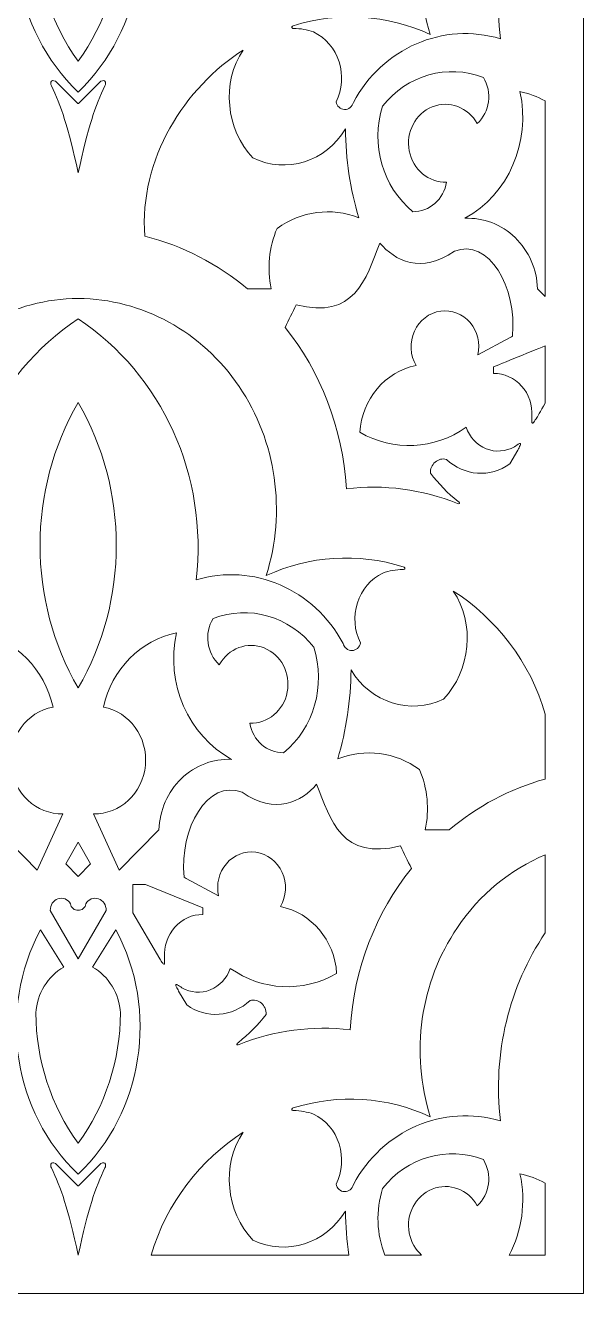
# Model space of a CAD drawing. Header units: centimetres. Extents: x -28.8 to 28.7, y -22.5 to 22.5.
# Drawn here: x 18.57 to 28.75, y -22.5 to 0.65 of the extents above; entities that cross this region are included whole.
import ezdxf

# ---------------------------------------------------------------- set-up
doc = ezdxf.new("R2010")
doc.units = ezdxf.units.CM
doc.header["$MEASUREMENT"] = 0
doc.layers.add('Livello 1', color=7, linetype='Continuous')

msp = doc.modelspace()

# ---------------------------------------------------------------- linework, layer by layer
at = {"layer": 'Livello 1', "color": 2, "lineweight": 9}
msp.add_lwpolyline([(-28.75001, -22.5), (28.74999, -22.5), (28.74999, 22.5), (-28.75001, 22.5), (-28.75001, -22.5)], close=True, dxfattribs=at)
at = {"layer": 'Livello 1', "color": 242, "lineweight": 9}
for points, knots in [([(28.05, 3.84057), (27.39432, 2.8614), (27.08779, 1.64205), (27.23188, 0.40721), (27.23188, 0.40721), (26.19154, 0.71768), (25.08487, 0.23825), (24.55074, -0.75433), (24.55074, -0.75433), (24.53262, -0.8322), (24.4656, -0.88628), (24.38965, -0.88418), (24.38965, -0.88418), (24.31373, -0.88212), (24.2494, -0.82445), (24.23512, -0.74569), (24.23512, -0.74569), (24.3484, -0.52053), (24.36873, -0.25603), (24.29139, -0.01451), (24.29139, -0.01451), (24.21403, 0.227), (24.04579, 0.42413), (23.82636, 0.53047), (23.82636, 0.53047), (23.70989, 0.57277), (23.58762, 0.59463), (23.46447, 0.59524), (23.46447, 0.59524), (23.45361, 0.59551), (23.44186, 0.59655), (23.43297, 0.60402), (23.43297, 0.60402), (23.43006, 0.60646), (23.42748, 0.60957), (23.42678, 0.61311), (23.42678, 0.61311), (23.42608, 0.61661), (23.42724, 0.6205), (23.42894, 0.6239), (23.42894, 0.6239), (23.43434, 0.63466), (23.44549, 0.64052), (23.45604, 0.64381), (23.45604, 0.64381), (24.28038, 0.90529), (25.1659, 0.84858), (25.95422, 0.48375), (25.95422, 0.48375), (25.58586, 1.65168), (25.76934, 2.93521), (26.44767, 3.93631), (26.44767, 3.93631), (26.85649, 4.53963), (27.41532, 4.99643), (28.05, 5.26609), (28.05, 5.26609), (28.05, 5.26609), (28.05, 3.84057), (28.05, 3.84057)], [0, 0, 0, 0, 0.0625, 0.0625, 0.0625, 0.0625, 0.125, 0.125, 0.125, 0.125, 0.1875, 0.1875, 0.1875, 0.1875, 0.25, 0.25, 0.25, 0.25, 0.3125, 0.3125, 0.3125, 0.3125, 0.375, 0.375, 0.375, 0.375, 0.4375, 0.4375, 0.4375, 0.4375, 0.5, 0.5, 0.5, 0.5, 0.5625, 0.5625, 0.5625, 0.5625, 0.625, 0.625, 0.625, 0.625, 0.6875, 0.6875, 0.6875, 0.6875, 0.75, 0.75, 0.75, 0.75, 0.8125, 0.8125, 0.8125, 0.8125, 0.875, 0.875, 0.875, 0.875, 1, 1, 1, 1]), ([(20.22027, 3.89646), (21.00734, 2.42236), (20.72189, 0.56908), (19.533, -0.56563), (19.533, -0.56563), (18.34411, 0.56908), (18.05866, 2.42236), (18.84573, 3.89646), (18.84573, 3.89646), (18.84573, 3.89646), (19.26909, 3.21505), (19.26909, 3.21505), (19.26909, 3.21505), (18.9755, 3.04559), (18.78398, 2.72975), (18.76107, 2.37724), (18.76107, 2.37724), (18.76595, 1.51646), (19.037, 0.68098), (19.533, -0.00214), (19.533, -0.00214), (20.029, 0.68098), (20.30005, 1.51646), (20.30493, 2.37724), (20.30493, 2.37724), (20.28202, 2.72975), (20.09052, 3.04559), (19.79692, 3.21505), (19.79692, 3.21505), (19.79692, 3.21505), (20.22027, 3.89646), (20.22027, 3.89646)], [0, 0, 0, 0, 0.11111111, 0.11111111, 0.11111111, 0.11111111, 0.22222222, 0.22222222, 0.22222222, 0.22222222, 0.33333333, 0.33333333, 0.33333333, 0.33333333, 0.44444444, 0.44444444, 0.44444444, 0.44444444, 0.55555556, 0.55555556, 0.55555556, 0.55555556, 0.66666667, 0.66666667, 0.66666667, 0.66666667, 0.77777778, 0.77777778, 0.77777778, 0.77777778, 1, 1, 1, 1]), ([(24.65004, -2.86217), (24.49299, -2.33651), (24.41125, -1.78903), (24.40755, -1.23785), (24.40755, -1.23785), (24.04976, -1.83577), (23.3288, -2.06278), (22.71938, -1.76944), (22.71938, -1.76944), (22.23004, -1.25605), (22.13677, -0.38691), (22.54384, 0.20116), (22.54384, 0.20116), (21.47417, -0.47901), (20.64201, -1.79239), (20.74772, -3.19816), (20.74772, -3.19816), (21.44085, -3.37088), (22.07788, -3.70327), (22.62033, -4.15799), (22.62033, -4.15799), (22.62033, -4.15799), (23.05471, -4.15721), (23.05471, -4.15721), (23.05471, -4.15721), (22.97374, -3.78725), (23.01111, -3.39942), (23.16105, -3.05429), (23.16105, -3.05429), (23.59768, -2.73676), (24.15384, -2.66502), (24.65004, -2.86217)], [0, 0, 0, 0, 0.11111111, 0.11111111, 0.11111111, 0.11111111, 0.22222222, 0.22222222, 0.22222222, 0.22222222, 0.33333333, 0.33333333, 0.33333333, 0.33333333, 0.44444444, 0.44444444, 0.44444444, 0.44444444, 0.55555556, 0.55555556, 0.55555556, 0.55555556, 0.66666667, 0.66666667, 0.66666667, 0.66666667, 0.77777778, 0.77777778, 0.77777778, 0.77777778, 1, 1, 1, 1]), ([(25.63579, -2.74969), (25.08461, -2.29594), (24.86384, -1.52474), (25.08467, -0.82453), (25.08467, -0.82453), (25.53046, -0.25612), (26.26696, -0.04584), (26.92323, -0.29961), (26.92323, -0.29961), (27.08701, -0.57194), (27.03906, -0.9296), (26.81013, -1.1432), (26.81013, -1.1432), (26.64475, -0.84306), (26.29796, -0.71334), (25.99055, -0.83662), (25.99055, -0.83662), (25.68311, -0.9599), (25.5053, -1.29997), (25.57026, -1.64039), (25.57026, -1.64039), (25.63522, -1.9808), (25.9239, -2.22159), (26.25254, -2.20953), (26.25254, -2.20953), (26.19901, -2.52418), (25.93852, -2.75233), (25.63579, -2.74969)], [0, 0, 0, 0, 0.125, 0.125, 0.125, 0.125, 0.25, 0.25, 0.25, 0.25, 0.375, 0.375, 0.375, 0.375, 0.5, 0.5, 0.5, 0.5, 0.625, 0.625, 0.625, 0.625, 0.75, 0.75, 0.75, 0.75, 1, 1, 1, 1]), ([(19.533, -2.04264), (19.71562, -1.1958), (19.84566, -0.8119), (20.02105, -0.45027), (20.02105, -0.45027), (20.03423, -0.42455), (20.0377, -0.38303), (20.01989, -0.36588), (20.01989, -0.36588), (19.99958, -0.34633), (19.9496, -0.36266), (19.92725, -0.38615), (19.92725, -0.38615), (19.79829, -0.51904), (19.67004, -0.64745), (19.53756, -0.7764), (19.53756, -0.7764), (19.53756, -0.7764), (19.52847, -0.7764), (19.52847, -0.7764), (19.52847, -0.7764), (19.39595, -0.64745), (19.26772, -0.51904), (19.13876, -0.38615), (19.13876, -0.38615), (19.11642, -0.36266), (19.06642, -0.34633), (19.04612, -0.36588), (19.04612, -0.36588), (19.0283, -0.38303), (19.03177, -0.42455), (19.04495, -0.45027), (19.04495, -0.45027), (19.22037, -0.8119), (19.3504, -1.1958), (19.533, -2.04264)], [0, 0, 0, 0, 0.1, 0.1, 0.1, 0.1, 0.2, 0.2, 0.2, 0.2, 0.3, 0.3, 0.3, 0.3, 0.4, 0.4, 0.4, 0.4, 0.5, 0.5, 0.5, 0.5, 0.6, 0.6, 0.6, 0.6, 0.7, 0.7, 0.7, 0.7, 0.8, 0.8, 0.8, 0.8, 1, 1, 1, 1]), ([(28.05001, -4.29954), (28.05001, -4.29954), (27.90987, -4.15723), (27.90987, -4.15723), (27.90987, -4.15723), (27.89742, -3.80037), (27.75029, -3.46364), (27.50129, -3.22204), (27.50129, -3.22204), (27.25227, -2.98044), (26.92212, -2.85405), (26.58436, -2.87104), (26.58436, -2.87104), (27.38017, -2.43285), (27.79378, -1.481), (27.58942, -0.55815), (27.58942, -0.55815), (27.75249, -0.59224), (27.90719, -0.65047), (28.05001, -0.72924), (28.05001, -0.72924), (28.05001, -0.72924), (28.05001, -4.29954), (28.05001, -4.29954)], [0, 0, 0, 0, 0.14285714, 0.14285714, 0.14285714, 0.14285714, 0.28571429, 0.28571429, 0.28571429, 0.28571429, 0.42857143, 0.42857143, 0.42857143, 0.42857143, 0.57142857, 0.57142857, 0.57142857, 0.57142857, 0.71428571, 0.71428571, 0.71428571, 0.71428571, 1, 1, 1, 1]), ([(24.42338, -7.8072), (24.35767, -6.68252), (23.94767, -5.66401), (23.30675, -4.86161), (23.30675, -4.86161), (23.37382, -4.72449), (23.44089, -4.58737), (23.50796, -4.45024), (23.50796, -4.45024), (24.5746, -4.71788), (24.77924, -3.99055), (25.03461, -3.32173), (25.03461, -3.32173), (25.2999, -3.64281), (25.79418, -3.89297), (26.39262, -3.47129), (26.39262, -3.47129), (27.02244, -3.2238), (27.53939, -4.13027), (27.45035, -5.02136), (27.45035, -5.02136), (27.43949, -5.03131), (27.42572, -5.03765), (27.41191, -5.04397), (27.41191, -5.04397), (27.41191, -5.04397), (26.82271, -5.36159), (26.82271, -5.36159), (26.82271, -5.36159), (26.86945, -5.15341), (26.81645, -4.93427), (26.6809, -4.77527), (26.6809, -4.77527), (26.54532, -4.61627), (26.34452, -4.53765), (26.14354, -4.56494), (26.14354, -4.56494), (25.93492, -4.59396), (25.75434, -4.73241), (25.66352, -4.93287), (25.66352, -4.93287), (25.5727, -5.13333), (25.58396, -5.36869), (25.69351, -5.55846), (25.69351, -5.55846), (25.1291, -5.67102), (24.70809, -6.17213), (24.66946, -6.77729), (24.66946, -6.77729), (25.28136, -7.13152), (26.02924, -7.09604), (26.60859, -6.68528), (26.60859, -6.68528), (26.67013, -6.86587), (26.80335, -7.009), (26.97325, -7.07714), (26.97325, -7.07714), (27.14318, -7.14523), (27.33279, -7.13152), (27.4923, -7.03956), (27.4923, -7.03956), (27.5187, -7.01996), (27.54511, -7.00032), (27.57847, -6.98304), (27.57847, -6.98304), (27.5832, -6.9806), (27.58807, -6.97819), (27.5925, -6.97956), (27.5925, -6.97956), (27.59605, -6.9807), (27.59934, -6.9843), (27.60091, -6.98806), (27.60091, -6.98806), (27.6046, -6.99677), (27.59948, -7.00645), (27.59473, -7.01565), (27.59473, -7.01565), (27.57848, -7.04715), (27.56676, -7.07326), (27.55069, -7.10078), (27.55069, -7.10078), (27.55069, -7.10078), (27.40386, -7.3522), (27.40386, -7.3522), (27.40386, -7.3522), (27.04745, -7.60988), (26.57035, -7.57663), (26.24908, -7.27172), (26.24908, -7.27172), (26.17667, -7.25246), (26.0999, -7.27059), (26.04212, -7.32058), (26.04212, -7.32058), (25.98434, -7.37056), (25.95243, -7.44649), (25.95603, -7.52526), (25.95603, -7.52526), (26.10388, -7.71725), (26.27361, -7.88928), (26.46133, -8.03741), (26.46133, -8.03741), (26.47094, -8.04511), (26.47955, -8.05144), (26.48666, -8.06473), (26.48666, -8.06473), (26.489, -8.06908), (26.49118, -8.0742), (26.48903, -8.07702), (26.48903, -8.07702), (26.48802, -8.07834), (26.48602, -8.07915), (26.48407, -8.07976), (26.48407, -8.07976), (26.47174, -8.08355), (26.46022, -8.07928), (26.44923, -8.07499), (26.44923, -8.07499), (25.80349, -7.81791), (25.10922, -7.72612), (24.42338, -7.8072)], [0, 0, 0, 0, 0.03225806, 0.03225806, 0.03225806, 0.03225806, 0.06451613, 0.06451613, 0.06451613, 0.06451613, 0.09677419, 0.09677419, 0.09677419, 0.09677419, 0.12903226, 0.12903226, 0.12903226, 0.12903226, 0.16129032, 0.16129032, 0.16129032, 0.16129032, 0.19354839, 0.19354839, 0.19354839, 0.19354839, 0.22580645, 0.22580645, 0.22580645, 0.22580645, 0.25806452, 0.25806452, 0.25806452, 0.25806452, 0.29032258, 0.29032258, 0.29032258, 0.29032258, 0.32258065, 0.32258065, 0.32258065, 0.32258065, 0.35483871, 0.35483871, 0.35483871, 0.35483871, 0.38709677, 0.38709677, 0.38709677, 0.38709677, 0.41935484, 0.41935484, 0.41935484, 0.41935484, 0.4516129, 0.4516129, 0.4516129, 0.4516129, 0.48387097, 0.48387097, 0.48387097, 0.48387097, 0.51612903, 0.51612903, 0.51612903, 0.51612903, 0.5483871, 0.5483871, 0.5483871, 0.5483871, 0.58064516, 0.58064516, 0.58064516, 0.58064516, 0.61290323, 0.61290323, 0.61290323, 0.61290323, 0.64516129, 0.64516129, 0.64516129, 0.64516129, 0.67741935, 0.67741935, 0.67741935, 0.67741935, 0.70967742, 0.70967742, 0.70967742, 0.70967742, 0.74193548, 0.74193548, 0.74193548, 0.74193548, 0.77419355, 0.77419355, 0.77419355, 0.77419355, 0.80645161, 0.80645161, 0.80645161, 0.80645161, 0.83870968, 0.83870968, 0.83870968, 0.83870968, 0.87096774, 0.87096774, 0.87096774, 0.87096774, 0.90322581, 0.90322581, 0.90322581, 0.90322581, 0.93548387, 0.93548387, 0.93548387, 0.93548387, 1, 1, 1, 1]), ([(14.70082, -10.63135), (15.23494, -9.63877), (16.34161, -9.15933), (17.38194, -9.4698), (17.38194, -9.4698), (17.16093, -7.57581), (18, -5.71832), (19.53303, -4.70787), (19.53303, -4.70787), (21.06603, -5.71832), (21.90508, -7.57581), (21.68407, -9.4698), (21.68407, -9.4698), (22.72439, -9.15933), (23.83108, -9.63877), (24.36519, -10.63135), (24.36519, -10.63135), (24.38332, -10.70924), (24.45036, -10.76329), (24.52631, -10.7612), (24.52631, -10.7612), (24.60227, -10.75913), (24.66655, -10.70148), (24.68082, -10.62271), (24.68082, -10.62271), (24.56755, -10.39755), (24.54721, -10.13305), (24.62457, -9.89154), (24.62457, -9.89154), (24.70193, -9.65004), (24.87017, -9.45288), (25.0896, -9.34656), (25.0896, -9.34656), (25.20606, -9.30426), (25.32833, -9.28238), (25.4515, -9.28179), (25.4515, -9.28179), (25.46233, -9.28151), (25.47409, -9.28047), (25.48299, -9.27299), (25.48299, -9.27299), (25.48588, -9.27055), (25.48848, -9.26744), (25.48918, -9.26391), (25.48918, -9.26391), (25.4899, -9.26042), (25.48873, -9.25653), (25.48701, -9.25312), (25.48701, -9.25312), (25.4816, -9.24235), (25.47046, -9.2365), (25.45989, -9.23321), (25.45989, -9.23321), (24.63559, -8.97171), (23.75004, -9.02844), (22.96173, -9.39328), (22.96173, -9.39328), (23.33007, -8.22536), (23.14664, -6.94181), (22.4683, -5.94071), (22.4683, -5.94071), (21.78994, -4.93961), (20.69869, -4.342), (19.53301, -4.33324), (19.53301, -4.33324), (18.36734, -4.342), (17.27608, -4.93961), (16.59772, -5.94071), (16.59772, -5.94071), (15.91937, -6.94181), (15.73594, -8.22536), (16.10428, -9.39328), (16.10428, -9.39328), (15.31594, -9.02844), (14.43042, -8.97171), (13.60612, -9.23321), (13.60612, -9.23321), (13.59557, -9.2365), (13.5844, -9.24235), (13.57899, -9.25312), (13.57899, -9.25312), (13.57727, -9.25653), (13.57614, -9.26042), (13.57684, -9.26391), (13.57684, -9.26391), (13.57754, -9.26744), (13.58013, -9.27055), (13.58303, -9.27299), (13.58303, -9.27299), (13.59192, -9.28047), (13.60368, -9.28151), (13.61452, -9.28179), (13.61452, -9.28179), (13.73768, -9.28238), (13.85994, -9.30426), (13.97641, -9.34656), (13.97641, -9.34656), (14.19584, -9.45288), (14.36409, -9.65004), (14.44144, -9.89154), (14.44144, -9.89154), (14.5188, -10.13305), (14.49846, -10.39755), (14.38518, -10.62271), (14.38518, -10.62271), (14.39948, -10.70148), (14.46377, -10.75913), (14.5397, -10.7612), (14.5397, -10.7612), (14.61564, -10.76329), (14.6827, -10.70924), (14.70082, -10.63135)], [0, 0, 0, 0, 0.03448276, 0.03448276, 0.03448276, 0.03448276, 0.06896552, 0.06896552, 0.06896552, 0.06896552, 0.10344828, 0.10344828, 0.10344828, 0.10344828, 0.13793103, 0.13793103, 0.13793103, 0.13793103, 0.17241379, 0.17241379, 0.17241379, 0.17241379, 0.20689655, 0.20689655, 0.20689655, 0.20689655, 0.24137931, 0.24137931, 0.24137931, 0.24137931, 0.27586207, 0.27586207, 0.27586207, 0.27586207, 0.31034483, 0.31034483, 0.31034483, 0.31034483, 0.34482759, 0.34482759, 0.34482759, 0.34482759, 0.37931034, 0.37931034, 0.37931034, 0.37931034, 0.4137931, 0.4137931, 0.4137931, 0.4137931, 0.44827586, 0.44827586, 0.44827586, 0.44827586, 0.48275862, 0.48275862, 0.48275862, 0.48275862, 0.51724138, 0.51724138, 0.51724138, 0.51724138, 0.55172414, 0.55172414, 0.55172414, 0.55172414, 0.5862069, 0.5862069, 0.5862069, 0.5862069, 0.62068966, 0.62068966, 0.62068966, 0.62068966, 0.65517241, 0.65517241, 0.65517241, 0.65517241, 0.68965517, 0.68965517, 0.68965517, 0.68965517, 0.72413793, 0.72413793, 0.72413793, 0.72413793, 0.75862069, 0.75862069, 0.75862069, 0.75862069, 0.79310345, 0.79310345, 0.79310345, 0.79310345, 0.82758621, 0.82758621, 0.82758621, 0.82758621, 0.86206897, 0.86206897, 0.86206897, 0.86206897, 0.89655172, 0.89655172, 0.89655172, 0.89655172, 0.93103448, 0.93103448, 0.93103448, 0.93103448, 1, 1, 1, 1]), ([(28.05, -6.24583), (27.96345, -6.39402), (27.89409, -6.5128), (27.89409, -6.5128), (27.89409, -6.5128), (27.87801, -6.54033), (27.86117, -6.56312), (27.84182, -6.59257), (27.84182, -6.59257), (27.83617, -6.60116), (27.83027, -6.61036), (27.82125, -6.61079), (27.82125, -6.61079), (27.81733, -6.61098), (27.81282, -6.60952), (27.81027, -6.60665), (27.81027, -6.60665), (27.80712, -6.60312), (27.807, -6.59744), (27.80692, -6.59185), (27.80692, -6.59185), (27.80627, -6.55265), (27.80695, -6.51876), (27.80765, -6.48486), (27.80765, -6.48486), (27.81988, -6.28135), (27.7516, -6.08158), (27.61911, -5.93319), (27.61911, -5.93319), (27.48665, -5.78479), (27.30182, -5.70109), (27.10872, -5.70198), (27.10872, -5.70198), (27.10872, -5.70198), (27.10872, -5.58145), (27.10872, -5.58145), (27.10872, -5.58145), (27.10872, -5.58145), (27.7843, -5.30689), (28.05002, -5.1989), (28.05002, -5.1989), (28.05002, -5.1989), (28.05, -6.24583), (28.05, -6.24583)], [0, 0, 0, 0, 0.08333333, 0.08333333, 0.08333333, 0.08333333, 0.16666667, 0.16666667, 0.16666667, 0.16666667, 0.25, 0.25, 0.25, 0.25, 0.33333333, 0.33333333, 0.33333333, 0.33333333, 0.41666667, 0.41666667, 0.41666667, 0.41666667, 0.5, 0.5, 0.5, 0.5, 0.58333333, 0.58333333, 0.58333333, 0.58333333, 0.66666667, 0.66666667, 0.66666667, 0.66666667, 0.75, 0.75, 0.75, 0.75, 0.83333333, 0.83333333, 0.83333333, 0.83333333, 1, 1, 1, 1]), ([(19.53303, -11.44381), (20.45994, -9.84516), (20.45994, -7.83275), (19.53303, -6.23409), (19.53303, -6.23409), (18.60608, -7.83275), (18.60608, -9.84516), (19.53303, -11.44381)], [0, 0, 0, 0, 0.33333333, 0.33333333, 0.33333333, 0.33333333, 1, 1, 1, 1]), ([(28.04999, -13.10632), (27.40262, -13.28627), (26.8071, -13.60628), (26.29563, -14.03503), (26.29563, -14.03503), (26.29563, -14.03503), (25.86124, -14.03422), (25.86124, -14.03422), (25.86124, -14.03422), (25.94223, -13.66428), (25.90484, -13.27644), (25.75494, -12.93131), (25.75494, -12.93131), (25.31829, -12.61377), (24.76213, -12.54203), (24.26593, -12.73919), (24.26593, -12.73919), (24.42296, -12.21354), (24.5047, -11.66605), (24.50843, -11.11488), (24.50843, -11.11488), (24.86618, -11.71279), (25.58713, -11.93981), (26.19661, -11.64647), (26.19661, -11.64647), (26.68594, -11.13307), (26.77919, -10.26392), (26.37211, -9.67586), (26.37211, -9.67586), (27.14051, -10.16445), (27.78634, -10.97978), (28.05, -11.92137), (28.05, -11.92137), (28.05, -11.92137), (28.04999, -13.10632), (28.04999, -13.10632)], [0, 0, 0, 0, 0.1, 0.1, 0.1, 0.1, 0.2, 0.2, 0.2, 0.2, 0.3, 0.3, 0.3, 0.3, 0.4, 0.4, 0.4, 0.4, 0.5, 0.5, 0.5, 0.5, 0.6, 0.6, 0.6, 0.6, 0.7, 0.7, 0.7, 0.7, 0.8, 0.8, 0.8, 0.8, 1, 1, 1, 1]), ([(23.28016, -12.62671), (23.83136, -12.17296), (24.05213, -11.40176), (23.8313, -10.70154), (23.8313, -10.70154), (23.38551, -10.13312), (22.64899, -9.92288), (21.99273, -10.17663), (21.99273, -10.17663), (21.82894, -10.44898), (21.87692, -10.80663), (22.10583, -11.02022), (22.10583, -11.02022), (22.27122, -10.72008), (22.61799, -10.59036), (22.92543, -10.71364), (22.92543, -10.71364), (23.23283, -10.83693), (23.41066, -11.17699), (23.34571, -11.51742), (23.34571, -11.51742), (23.28074, -11.85782), (22.99205, -12.09863), (22.66342, -12.08656), (22.66342, -12.08656), (22.71696, -12.40122), (22.97743, -12.62933), (23.28016, -12.62671)], [0, 0, 0, 0, 0.125, 0.125, 0.125, 0.125, 0.25, 0.25, 0.25, 0.25, 0.375, 0.375, 0.375, 0.375, 0.5, 0.5, 0.5, 0.5, 0.625, 0.625, 0.625, 0.625, 0.75, 0.75, 0.75, 0.75, 1, 1, 1, 1]), ([(19.07405, -11.7916), (18.59421, -11.87957), (18.25981, -12.34353), (18.30742, -12.85537), (18.30742, -12.85537), (18.35499, -13.36724), (18.7684, -13.75367), (19.2553, -13.74144), (19.2553, -13.74144), (19.2553, -13.74144), (18.78437, -14.76986), (18.78437, -14.76986), (18.78437, -14.76986), (18.78437, -14.76986), (18.05994, -14.03424), (18.05994, -14.03424), (18.05994, -14.03424), (18.04748, -13.6774), (17.90033, -13.34066), (17.65135, -13.09905), (17.65135, -13.09905), (17.40233, -12.85745), (17.07218, -12.73108), (16.7344, -12.74807), (16.7344, -12.74807), (17.53024, -12.30986), (17.94385, -11.35801), (17.73948, -10.43516), (17.73948, -10.43516), (18.39733, -10.57271), (18.91875, -11.1027), (19.07405, -11.7916)], [0, 0, 0, 0, 0.11111111, 0.11111111, 0.11111111, 0.11111111, 0.22222222, 0.22222222, 0.22222222, 0.22222222, 0.33333333, 0.33333333, 0.33333333, 0.33333333, 0.44444444, 0.44444444, 0.44444444, 0.44444444, 0.55555556, 0.55555556, 0.55555556, 0.55555556, 0.66666667, 0.66666667, 0.66666667, 0.66666667, 0.77777778, 0.77777778, 0.77777778, 0.77777778, 1, 1, 1, 1]), ([(19.99198, -11.7916), (20.47186, -11.87957), (20.80623, -12.34353), (20.75861, -12.85538), (20.75861, -12.85538), (20.71102, -13.36724), (20.29764, -13.75366), (19.81075, -13.74144), (19.81075, -13.74144), (19.81075, -13.74144), (20.28169, -14.76986), (20.28169, -14.76986), (20.28169, -14.76986), (20.28169, -14.76986), (21.0061, -14.03423), (21.0061, -14.03423), (21.0061, -14.03423), (21.01858, -13.6774), (21.1657, -13.34066), (21.4147, -13.09905), (21.4147, -13.09905), (21.66369, -12.85746), (21.99386, -12.73108), (22.33161, -12.74807), (22.33161, -12.74807), (21.53579, -12.30986), (21.12219, -11.35801), (21.32656, -10.43516), (21.32656, -10.43516), (20.66871, -10.57271), (20.14729, -11.1027), (19.99198, -11.7916)], [0, 0, 0, 0, 0.11111111, 0.11111111, 0.11111111, 0.11111111, 0.22222222, 0.22222222, 0.22222222, 0.22222222, 0.33333333, 0.33333333, 0.33333333, 0.33333333, 0.44444444, 0.44444444, 0.44444444, 0.44444444, 0.55555556, 0.55555556, 0.55555556, 0.55555556, 0.66666667, 0.66666667, 0.66666667, 0.66666667, 0.77777778, 0.77777778, 0.77777778, 0.77777778, 1, 1, 1, 1]), ([(24.49259, -17.68421), (24.55831, -16.55955), (24.96831, -15.54102), (25.60923, -14.73863), (25.60923, -14.73863), (25.54216, -14.6015), (25.47509, -14.46438), (25.40802, -14.32723), (25.40802, -14.32723), (24.34137, -14.59489), (24.13674, -13.86756), (23.88137, -13.19874), (23.88137, -13.19874), (23.6161, -13.51981), (23.1218, -13.76999), (22.52335, -13.34829), (22.52335, -13.34829), (21.89353, -13.10081), (21.37659, -14.00727), (21.46562, -14.89837), (21.46562, -14.89837), (21.47648, -14.90832), (21.49027, -14.91465), (21.50407, -14.92099), (21.50407, -14.92099), (21.50407, -14.92099), (22.09324, -15.23859), (22.09324, -15.23859), (22.09324, -15.23859), (22.04653, -15.03043), (22.09953, -14.81129), (22.23508, -14.65228), (22.23508, -14.65228), (22.37065, -14.49328), (22.57146, -14.41466), (22.77242, -14.44194), (22.77242, -14.44194), (22.98105, -14.47098), (23.16167, -14.60942), (23.25246, -14.80989), (23.25246, -14.80989), (23.34327, -15.01036), (23.332, -15.24571), (23.22247, -15.43546), (23.22247, -15.43546), (23.78688, -15.54803), (24.2079, -16.04915), (24.24651, -16.6543), (24.24651, -16.6543), (23.63463, -17.00854), (22.88676, -16.97306), (22.30738, -16.5623), (22.30738, -16.5623), (22.24583, -16.74287), (22.11263, -16.88603), (21.94272, -16.95414), (21.94272, -16.95414), (21.77282, -17.02226), (21.58319, -17.00854), (21.42368, -16.91659), (21.42368, -16.91659), (21.39728, -16.89697), (21.37086, -16.87734), (21.33751, -16.86006), (21.33751, -16.86006), (21.33276, -16.85761), (21.32788, -16.8552), (21.3235, -16.85658), (21.3235, -16.85658), (21.31992, -16.8577), (21.31665, -16.86131), (21.31505, -16.86509), (21.31505, -16.86509), (21.31138, -16.8738), (21.31649, -16.88345), (21.32124, -16.89267), (21.32124, -16.89267), (21.33747, -16.92416), (21.3492, -16.95029), (21.36527, -16.97777), (21.36527, -16.97777), (21.36527, -16.97777), (21.51213, -17.22922), (21.51213, -17.22922), (21.51213, -17.22922), (21.86854, -17.48689), (22.34562, -17.45364), (22.66689, -17.14873), (22.66689, -17.14873), (22.73932, -17.12947), (22.8161, -17.14759), (22.87386, -17.1976), (22.87386, -17.1976), (22.93164, -17.24756), (22.96357, -17.32349), (22.95992, -17.40227), (22.95992, -17.40227), (22.81209, -17.59428), (22.64238, -17.7663), (22.45466, -17.91443), (22.45466, -17.91443), (22.44502, -17.92211), (22.43644, -17.92844), (22.4293, -17.94175), (22.4293, -17.94175), (22.42697, -17.9461), (22.42478, -17.95122), (22.42693, -17.95402), (22.42693, -17.95402), (22.42794, -17.95536), (22.42995, -17.95616), (22.43193, -17.95678), (22.43193, -17.95678), (22.44424, -17.96058), (22.45579, -17.95629), (22.46675, -17.95201), (22.46675, -17.95201), (23.1125, -17.69492), (23.80677, -17.60315), (24.49259, -17.68421)], [0, 0, 0, 0, 0.03225806, 0.03225806, 0.03225806, 0.03225806, 0.06451613, 0.06451613, 0.06451613, 0.06451613, 0.09677419, 0.09677419, 0.09677419, 0.09677419, 0.12903226, 0.12903226, 0.12903226, 0.12903226, 0.16129032, 0.16129032, 0.16129032, 0.16129032, 0.19354839, 0.19354839, 0.19354839, 0.19354839, 0.22580645, 0.22580645, 0.22580645, 0.22580645, 0.25806452, 0.25806452, 0.25806452, 0.25806452, 0.29032258, 0.29032258, 0.29032258, 0.29032258, 0.32258065, 0.32258065, 0.32258065, 0.32258065, 0.35483871, 0.35483871, 0.35483871, 0.35483871, 0.38709677, 0.38709677, 0.38709677, 0.38709677, 0.41935484, 0.41935484, 0.41935484, 0.41935484, 0.4516129, 0.4516129, 0.4516129, 0.4516129, 0.48387097, 0.48387097, 0.48387097, 0.48387097, 0.51612903, 0.51612903, 0.51612903, 0.51612903, 0.5483871, 0.5483871, 0.5483871, 0.5483871, 0.58064516, 0.58064516, 0.58064516, 0.58064516, 0.61290323, 0.61290323, 0.61290323, 0.61290323, 0.64516129, 0.64516129, 0.64516129, 0.64516129, 0.67741935, 0.67741935, 0.67741935, 0.67741935, 0.70967742, 0.70967742, 0.70967742, 0.70967742, 0.74193548, 0.74193548, 0.74193548, 0.74193548, 0.77419355, 0.77419355, 0.77419355, 0.77419355, 0.80645161, 0.80645161, 0.80645161, 0.80645161, 0.83870968, 0.83870968, 0.83870968, 0.83870968, 0.87096774, 0.87096774, 0.87096774, 0.87096774, 0.90322581, 0.90322581, 0.90322581, 0.90322581, 0.93548387, 0.93548387, 0.93548387, 0.93548387, 1, 1, 1, 1]), ([(19.53303, -14.25746), (19.53303, -14.25746), (19.75821, -14.65358), (19.75821, -14.65358), (19.75821, -14.65358), (19.75821, -14.65358), (19.53303, -14.88354), (19.53303, -14.88354), (19.53303, -14.88354), (19.53303, -14.88354), (19.30785, -14.65358), (19.30785, -14.65358), (19.30785, -14.65358), (19.30785, -14.65358), (19.53303, -14.25746), (19.53303, -14.25746)], [0, 0, 0, 0, 0.2, 0.2, 0.2, 0.2, 0.4, 0.4, 0.4, 0.4, 0.6, 0.6, 0.6, 0.6, 1, 1, 1, 1]), ([(28.05, -15.91343), (27.39433, -16.89261), (27.08782, -18.11197), (27.2319, -19.3468), (27.2319, -19.3468), (26.19157, -19.03632), (25.08488, -19.51577), (24.55078, -20.50834), (24.55078, -20.50834), (24.53264, -20.58622), (24.46561, -20.64028), (24.38967, -20.63819), (24.38967, -20.63819), (24.31374, -20.63613), (24.24943, -20.57847), (24.23514, -20.49971), (24.23514, -20.49971), (24.34841, -20.27454), (24.36875, -20.01003), (24.29139, -19.76852), (24.29139, -19.76852), (24.21404, -19.52702), (24.04581, -19.32988), (23.82637, -19.22354), (23.82637, -19.22354), (23.7099, -19.18124), (23.58764, -19.15939), (23.46449, -19.15878), (23.46449, -19.15878), (23.45363, -19.15849), (23.44188, -19.15745), (23.433, -19.14999), (23.433, -19.14999), (23.43008, -19.14754), (23.4275, -19.14444), (23.4268, -19.1409), (23.4268, -19.1409), (23.4261, -19.13741), (23.42724, -19.1335), (23.42897, -19.13011), (23.42897, -19.13011), (23.43436, -19.11935), (23.44552, -19.11349), (23.45606, -19.11021), (23.45606, -19.11021), (24.2804, -18.84871), (25.16592, -18.90543), (25.95422, -19.27026), (25.95422, -19.27026), (25.58588, -18.10234), (25.76935, -16.81878), (26.44768, -15.8177), (26.44768, -15.8177), (26.85648, -15.21438), (27.41531, -14.75755), (28.05, -14.48789), (28.05, -14.48789), (28.05, -14.48789), (28.05, -15.91343), (28.05, -15.91343)], [0, 0, 0, 0, 0.0625, 0.0625, 0.0625, 0.0625, 0.125, 0.125, 0.125, 0.125, 0.1875, 0.1875, 0.1875, 0.1875, 0.25, 0.25, 0.25, 0.25, 0.3125, 0.3125, 0.3125, 0.3125, 0.375, 0.375, 0.375, 0.375, 0.4375, 0.4375, 0.4375, 0.4375, 0.5, 0.5, 0.5, 0.5, 0.5625, 0.5625, 0.5625, 0.5625, 0.625, 0.625, 0.625, 0.625, 0.6875, 0.6875, 0.6875, 0.6875, 0.75, 0.75, 0.75, 0.75, 0.8125, 0.8125, 0.8125, 0.8125, 0.875, 0.875, 0.875, 0.875, 1, 1, 1, 1]), ([(21.80728, -15.45847), (21.80728, -15.45847), (20.76048, -15.03304), (20.76048, -15.03304), (20.76048, -15.03304), (20.76048, -15.03304), (20.53169, -15.03304), (20.53169, -15.03304), (20.53169, -15.03304), (20.53169, -15.03304), (20.53169, -15.55046), (20.53169, -15.55046), (20.53169, -15.55046), (20.53169, -15.55046), (21.0219, -16.38984), (21.0219, -16.38984), (21.0219, -16.38984), (21.03797, -16.41736), (21.05481, -16.44014), (21.07418, -16.46959), (21.07418, -16.46959), (21.07982, -16.4782), (21.08573, -16.48738), (21.09477, -16.48781), (21.09477, -16.48781), (21.09866, -16.48801), (21.10318, -16.48654), (21.10571, -16.48367), (21.10571, -16.48367), (21.10887, -16.48014), (21.10899, -16.47447), (21.10909, -16.46888), (21.10909, -16.46888), (21.10973, -16.42968), (21.10905, -16.39579), (21.10834, -16.36189), (21.10834, -16.36189), (21.09614, -16.15836), (21.16439, -15.95861), (21.29687, -15.81021), (21.29687, -15.81021), (21.42934, -15.66182), (21.61417, -15.57811), (21.80728, -15.57901), (21.80728, -15.57901), (21.80728, -15.57901), (21.80728, -15.45847), (21.80728, -15.45847)], [0, 0, 0, 0, 0.07692308, 0.07692308, 0.07692308, 0.07692308, 0.15384615, 0.15384615, 0.15384615, 0.15384615, 0.23076923, 0.23076923, 0.23076923, 0.23076923, 0.30769231, 0.30769231, 0.30769231, 0.30769231, 0.38461538, 0.38461538, 0.38461538, 0.38461538, 0.46153846, 0.46153846, 0.46153846, 0.46153846, 0.53846154, 0.53846154, 0.53846154, 0.53846154, 0.61538462, 0.61538462, 0.61538462, 0.61538462, 0.69230769, 0.69230769, 0.69230769, 0.69230769, 0.76923077, 0.76923077, 0.76923077, 0.76923077, 0.84615385, 0.84615385, 0.84615385, 0.84615385, 1, 1, 1, 1]), ([(19.53303, -16.39058), (19.53303, -16.39058), (20.04142, -15.50519), (20.04142, -15.50519), (20.04142, -15.50519), (20.04636, -15.40905), (19.98897, -15.32157), (19.90198, -15.29264), (19.90198, -15.29264), (19.81496, -15.26373), (19.72049, -15.30071), (19.67235, -15.38251), (19.67235, -15.38251), (19.66936, -15.41773), (19.65271, -15.45008), (19.62631, -15.47183), (19.62631, -15.47183), (19.59986, -15.4936), (19.5661, -15.50279), (19.53303, -15.49728), (19.53303, -15.49728), (19.49995, -15.50279), (19.46619, -15.4936), (19.43977, -15.47183), (19.43977, -15.47183), (19.41335, -15.45008), (19.39668, -15.41773), (19.3937, -15.38251), (19.3937, -15.38251), (19.34556, -15.30071), (19.25108, -15.26373), (19.16409, -15.29264), (19.16409, -15.29264), (19.07707, -15.32157), (19.0197, -15.40905), (19.02462, -15.50519), (19.02462, -15.50519), (19.02462, -15.50519), (19.53303, -16.39058), (19.53303, -16.39058)], [0, 0, 0, 0, 0.09090909, 0.09090909, 0.09090909, 0.09090909, 0.18181818, 0.18181818, 0.18181818, 0.18181818, 0.27272727, 0.27272727, 0.27272727, 0.27272727, 0.36363636, 0.36363636, 0.36363636, 0.36363636, 0.45454545, 0.45454545, 0.45454545, 0.45454545, 0.54545455, 0.54545455, 0.54545455, 0.54545455, 0.63636364, 0.63636364, 0.63636364, 0.63636364, 0.72727273, 0.72727273, 0.72727273, 0.72727273, 0.81818182, 0.81818182, 0.81818182, 0.81818182, 1, 1, 1, 1]), ([(20.22029, -15.85758), (21.00738, -17.33166), (20.72192, -19.18495), (19.53303, -20.31965), (19.53303, -20.31965), (18.34413, -19.18495), (18.05868, -17.33166), (18.84577, -15.85758), (18.84577, -15.85758), (18.84577, -15.85758), (19.26911, -16.53898), (19.26911, -16.53898), (19.26911, -16.53898), (18.97551, -16.70843), (18.784, -17.02428), (18.76108, -17.37678), (18.76108, -17.37678), (18.76597, -18.23755), (19.03704, -19.07306), (19.53303, -19.75615), (19.53303, -19.75615), (20.02902, -19.07306), (20.30008, -18.23755), (20.30496, -17.37678), (20.30496, -17.37678), (20.28203, -17.02428), (20.09054, -16.70843), (19.79695, -16.53898), (19.79695, -16.53898), (19.79695, -16.53898), (20.22029, -15.85758), (20.22029, -15.85758)], [0, 0, 0, 0, 0.11111111, 0.11111111, 0.11111111, 0.11111111, 0.22222222, 0.22222222, 0.22222222, 0.22222222, 0.33333333, 0.33333333, 0.33333333, 0.33333333, 0.44444444, 0.44444444, 0.44444444, 0.44444444, 0.55555556, 0.55555556, 0.55555556, 0.55555556, 0.66666667, 0.66666667, 0.66666667, 0.66666667, 0.77777778, 0.77777778, 0.77777778, 0.77777778, 1, 1, 1, 1]), ([(24.4688, -21.79663), (24.4688, -21.79663), (20.86646, -21.79662), (20.86646, -21.79662), (20.86646, -21.79662), (21.13043, -20.85577), (21.77595, -20.04113), (22.54387, -19.55286), (22.54387, -19.55286), (22.1368, -20.14092), (22.23006, -21.01007), (22.71939, -21.52345), (22.71939, -21.52345), (23.32884, -21.81679), (24.04979, -21.58977), (24.40757, -20.99187), (24.40757, -20.99187), (24.40938, -21.2617), (24.4299, -21.53068), (24.4688, -21.79663)], [0, 0, 0, 0, 0.16666667, 0.16666667, 0.16666667, 0.16666667, 0.33333333, 0.33333333, 0.33333333, 0.33333333, 0.5, 0.5, 0.5, 0.5, 0.66666667, 0.66666667, 0.66666667, 0.66666667, 1, 1, 1, 1]), ([(25.12594, -21.79663), (25.12594, -21.79663), (25.79571, -21.79663), (25.79571, -21.79663), (25.79571, -21.79663), (25.68301, -21.69624), (25.60123, -21.55663), (25.57027, -21.39441), (25.57027, -21.39441), (25.50532, -21.05399), (25.68313, -20.71391), (25.99056, -20.59063), (25.99056, -20.59063), (26.29799, -20.46735), (26.64477, -20.59706), (26.81015, -20.89721), (26.81015, -20.89721), (27.03908, -20.68361), (27.08704, -20.32595), (26.92325, -20.05362), (26.92325, -20.05362), (26.26698, -19.79986), (25.53047, -20.01012), (25.08469, -20.57854), (25.08469, -20.57854), (24.95618, -20.98604), (24.97722, -21.4176), (25.12594, -21.79663)], [0, 0, 0, 0, 0.125, 0.125, 0.125, 0.125, 0.25, 0.25, 0.25, 0.25, 0.375, 0.375, 0.375, 0.375, 0.5, 0.5, 0.5, 0.5, 0.625, 0.625, 0.625, 0.625, 0.75, 0.75, 0.75, 0.75, 1, 1, 1, 1]), ([(19.53303, -21.79667), (19.71564, -20.94982), (19.84567, -20.56594), (20.02107, -20.20429), (20.02107, -20.20429), (20.03426, -20.17858), (20.03772, -20.13705), (20.0199, -20.1199), (20.0199, -20.1199), (19.9996, -20.10036), (19.94962, -20.11666), (19.92727, -20.14017), (19.92727, -20.14017), (19.79832, -20.27307), (19.67006, -20.40148), (19.53757, -20.53042), (19.53757, -20.53042), (19.53757, -20.53042), (19.5285, -20.53042), (19.5285, -20.53042), (19.5285, -20.53042), (19.39597, -20.40148), (19.26774, -20.27307), (19.1388, -20.14017), (19.1388, -20.14017), (19.11645, -20.11666), (19.06646, -20.10036), (19.04615, -20.1199), (19.04615, -20.1199), (19.02832, -20.13705), (19.03179, -20.17858), (19.04498, -20.20429), (19.04498, -20.20429), (19.22041, -20.56594), (19.35041, -20.94982), (19.53303, -21.79667)], [0, 0, 0, 0, 0.1, 0.1, 0.1, 0.1, 0.2, 0.2, 0.2, 0.2, 0.3, 0.3, 0.3, 0.3, 0.4, 0.4, 0.4, 0.4, 0.5, 0.5, 0.5, 0.5, 0.6, 0.6, 0.6, 0.6, 0.7, 0.7, 0.7, 0.7, 0.8, 0.8, 0.8, 0.8, 1, 1, 1, 1]), ([(28.05001, -21.79662), (28.05001, -21.79662), (27.39166, -21.79662), (27.39166, -21.79662), (27.39166, -21.79662), (27.62426, -21.35653), (27.70406, -20.82977), (27.58943, -20.31215), (27.58943, -20.31215), (27.7525, -20.34624), (27.9072, -20.40445), (28.05001, -20.48323), (28.05001, -20.48323), (28.05001, -20.48323), (28.05001, -21.79662), (28.05001, -21.79662)], [0, 0, 0, 0, 0.2, 0.2, 0.2, 0.2, 0.4, 0.4, 0.4, 0.4, 0.6, 0.6, 0.6, 0.6, 1, 1, 1, 1])]:
    msp.add_open_spline(points, degree=3, knots=knots, dxfattribs=at)

doc.saveas('drawing.dxf')
